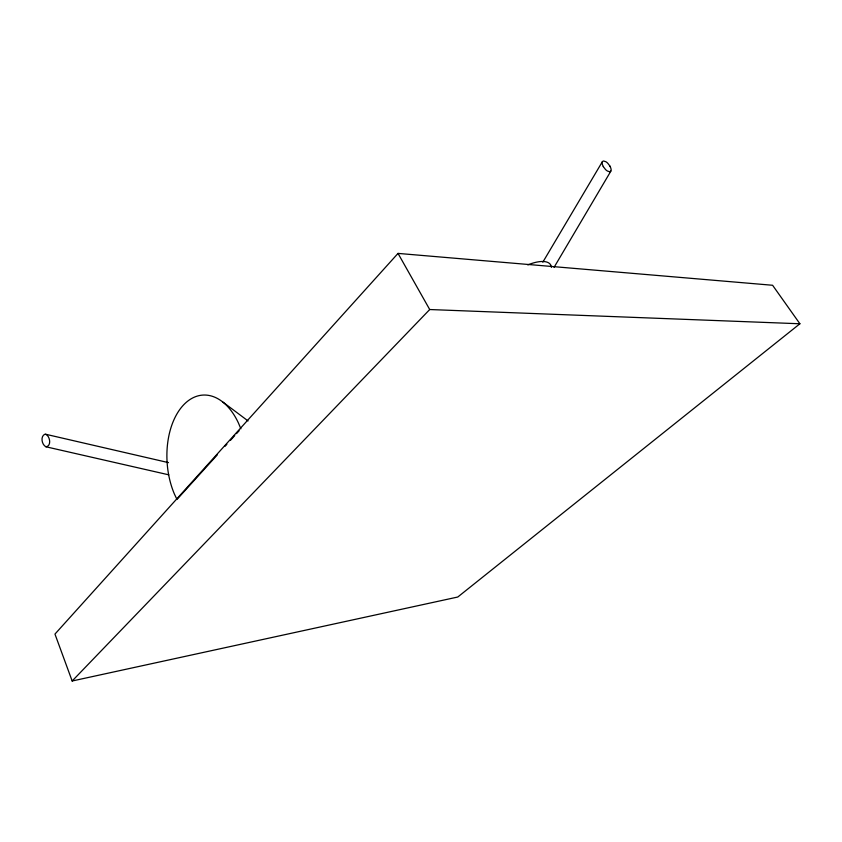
<?xml version="1.0" encoding="UTF-8"?>
<svg xmlns="http://www.w3.org/2000/svg" width="842" height="842" viewBox="0 0 842 842"><rect width="100%" height="100%" fill="white"/><g stroke="black" fill="none" stroke-linecap="round" stroke-linejoin="round"><path stroke-width="1.26" d="M554.057 267.356L610.871 171.136M542.816 262.199L602.419 161.601M398.024 253.4L54.962 634.079L72.159 680.999L457.774 597.02L799.9 323.77L772.598 285.27L398.024 253.4L429.715 309.53L799.9 323.77M217.247 454.933L176.967 499.453L174.452 494.149A64.739 39.921 86.4 0 1 182.84 405.718A64.739 39.921 86.4 0 1 238.412 422.958L240.886 428.799M225.13 446.218L226.877 444.281M230.382 440.419L234.76 435.577M236.507 433.641L239.139 430.736M72.159 680.999L429.715 309.53M609.692 171.757L607.482 171.063A4.378 1.6 44.8 0 1 605.545 169.558L603.23 166.537M168.484 462.626L45.689 434.262A7.904 4.168 87.4 0 0 45.036 434.167C40.153 436.082 41.69 444.734 45.952 446.786L168.8 474.835M45.952 446.786C51.678 446.207 50.162 436.156 45.689 434.262M223.004 402.15L248.053 420.937M610.029 166.19L607.724 163.211A4.357 1.579 44.8 0 0 605.819 161.706L603.609 161.001A10.599 3.852 44.9 0 0 603.346 166.59M527.797 264.893A31.207 12.725 -31.5 0 1 551.384 267.346M609.903 166.148A10.62 3.863 44.7 0 1 609.64 171.684"/></g></svg>
